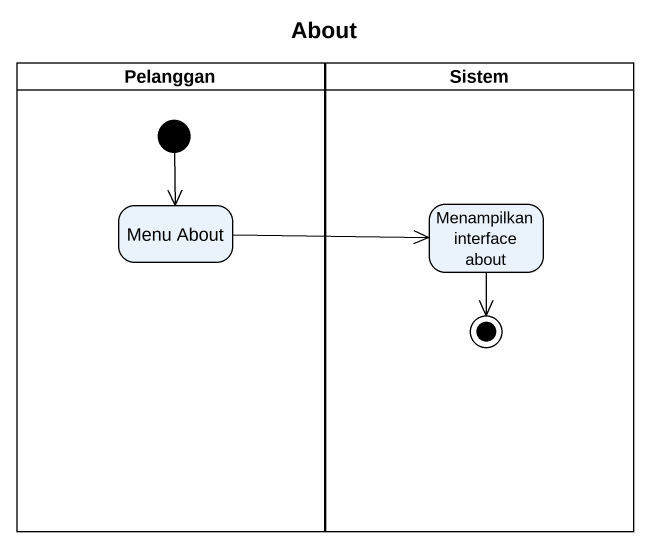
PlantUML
@startuml
title About
hide empty description
state Pelanggan <<partition>> {
  state "Menu About" as Menu_About
  [*] --> Menu_About
}
state Sistem <<partition>> {
  state "Menampilkan interface about" as Menampilkan_interface_about
  Menampilkan_interface_about --> [*]
}
Menu_About -right-> Menampilkan_interface_about
@enduml
